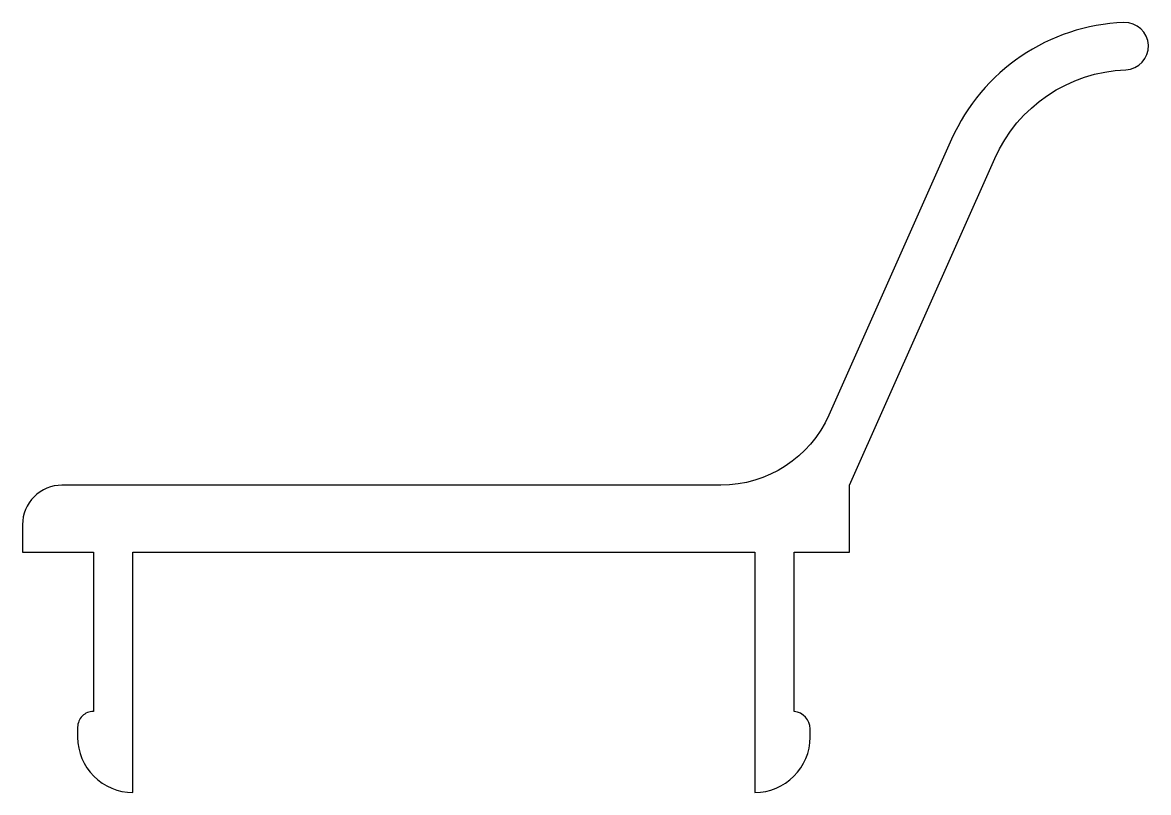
# Model space of a CAD drawing. Extents: x 242 to 270.6, y 240.2 to 259.7.
import ezdxf

# ---------------------------------------------------------------- set-up
doc = ezdxf.new("R2010")
doc.units = 0
doc.layers.add('ANA', color=220, linetype='CONTINUOUS')

msp = doc.modelspace()

# ---------------------------------------------------------------- linework, layer by layer
at = {"layer": 'ANA'}
msp.add_lwpolyline([(262.978, 247.968), (266.667, 256.26, -0.285992), (269.995, 258.512, 1), (269.949, 259.711, 0.285992), (265.571, 256.748), (262.456, 249.749, -0.296269), (259.715, 247.969), (252.478, 247.969), (242.978, 247.969, 0.414214), (241.978, 246.969), (241.978, 246.269), (243.778, 246.269), (243.778, 242.227, 0.414214), (243.378, 241.827), (243.378, 241.57, 0.414214), (244.778, 240.17), (244.778, 246.269), (252.478, 246.269), (260.578, 246.269), (260.578, 240.17, 0.414214), (261.978, 241.57), (261.978, 241.783, 0.38543), (261.578, 242.225), (261.578, 246.269), (262.978, 246.269), (262.978, 247.969)], format="xyb", dxfattribs=at)

doc.saveas('drawing.dxf')
